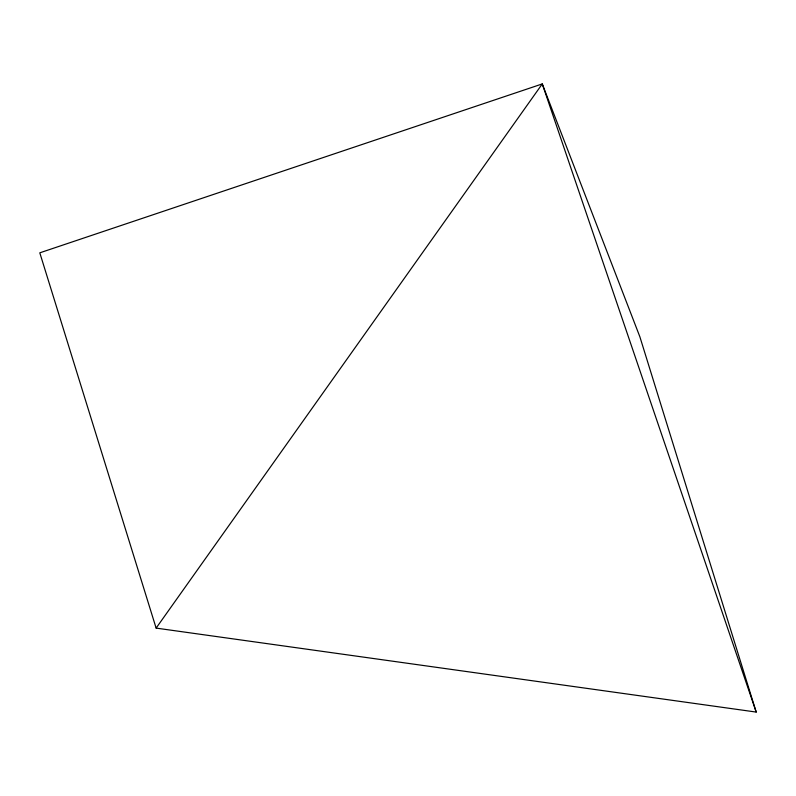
<?xml version="1.0" encoding="UTF-8"?>
<svg xmlns="http://www.w3.org/2000/svg" width="796" height="796" viewBox="0 0 796 796"><rect width="100%" height="100%" fill="white"/><g stroke="black" fill="none" stroke-linecap="round" stroke-linejoin="round"><path stroke-width="1.19" d="M156.125 628.104L542.265 83.928L639.875 336.798L756.2 712.072L156.125 628.104L39.8 252.829L542.265 83.928L756.2 712.072"/></g></svg>
